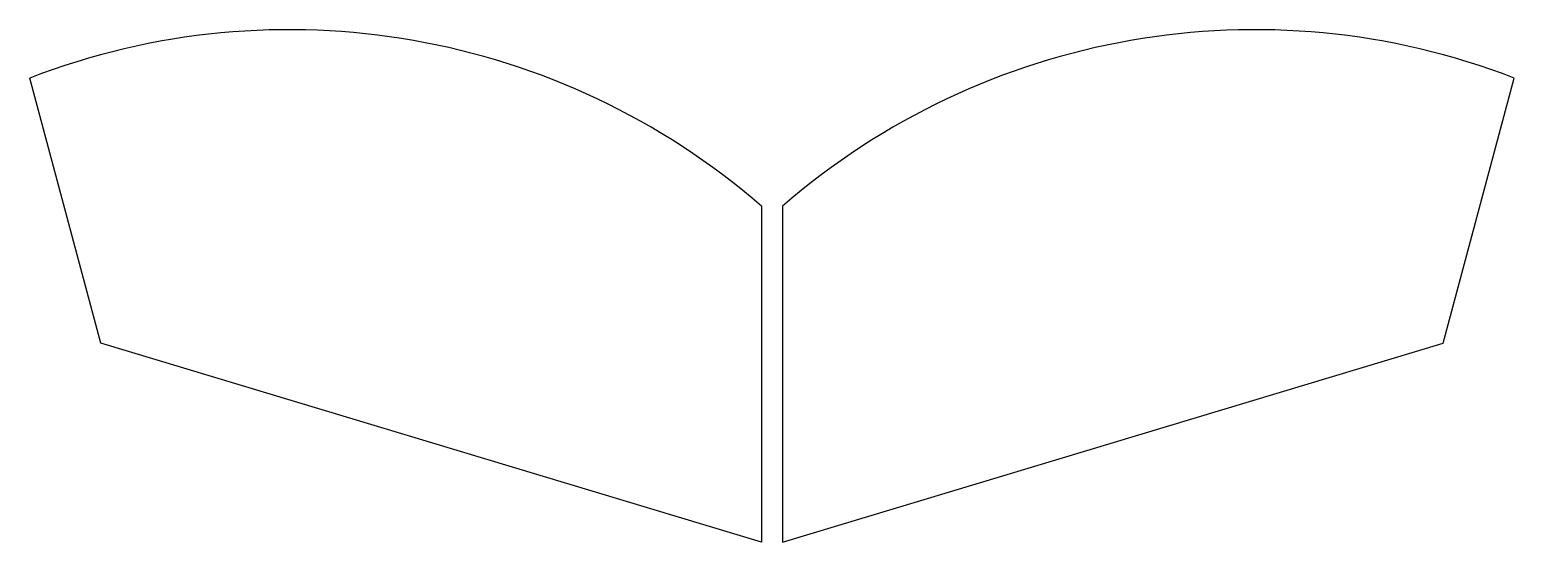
# Model space of a CAD drawing. Header units: millimetres. Extents: x -81 to 60, y 17 to 66.
import ezdxf

# ---------------------------------------------------------------- set-up
doc = ezdxf.new("R2010")
doc.units = ezdxf.units.MM

msp = doc.modelspace()

# ---------------------------------------------------------------- linework, layer by layer
for p, q in [((-74.5, 35.97), (-81.27, 61.23)), ((53.5, 35.97), (60.27, 61.23)), ((-11.5, 49.02), (-11.5, 17)), ((-9.5, 49.02), (-9.5, 17)), ((-11.5, 17), (-74.5, 35.97)), ((-9.5, 17), (53.5, 35.97))]:
    msp.add_line(p, q)
for centre, start, end in [((-56.54, -2.86), 49.0347, 111.0997), ((35.54, -2.86), 428.9003, 490.9653)]:
    msp.add_arc(centre, 68.7, start, end)

doc.saveas('drawing.dxf')
